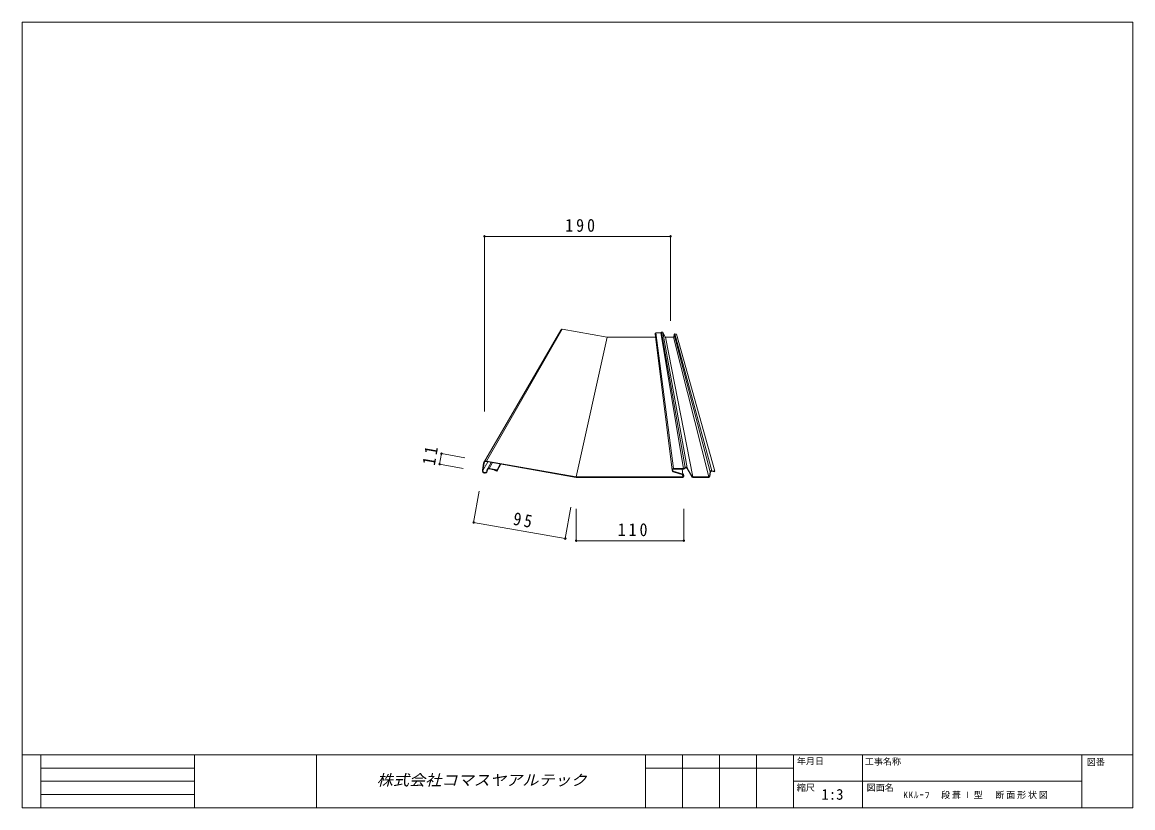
# Model space of a CAD drawing. Units: millimetres at full size, sheet at 1:3. Extents: x -567 to 567, y -401 to 401.
import ezdxf
from ezdxf.enums import TextEntityAlignment as Align

# ---------------------------------------------------------------- set-up
doc = ezdxf.new("R2010")
doc.units = ezdxf.units.MM
doc.header["$LTSCALE"] = 3
doc.header["$PDMODE"] = 32
doc.header["$PDSIZE"] = 1.5
doc.layers.add('0-0_0', color=5, linetype='Continuous', lineweight=18)
doc.layers.add('0-3_LAYER004', color=7, linetype='Continuous', lineweight=18)
doc.styles.add('HG丸ｺﾞｼｯｸM-PRO', font='')
doc.styles.add('ＭＳ ゴシック', font='')
doc.styles.get('HG丸ｺﾞｼｯｸM-PRO').set_extended_font_data('HG丸ｺﾞｼｯｸM-PRO')
doc.styles.get('ＭＳ ゴシック').set_extended_font_data('MS Gothic')

msp = doc.modelspace()

# ---------------------------------------------------------------- linework, layer by layer
at = {"layer": '0-0_0', "color": 4}
for p, q in [((-95, 182.336), (95, 182.336)), ((-95, 182.336), (-95, 3.699)), ((95, 182.336), (95, 96.217)), ((-138.932, -39.421), (-140.843, -50.254)), ((-114.876, -43.663), (-138.932, -39.421)), ((-116.786, -54.495), (-140.843, -50.254)), ((-106.033, -109.739), (-100.363, -77.583)), ((-12.476, -126.236), (-6.806, -94.079)), ((-1.443, -128.336), (-1.443, -95.954)), ((108.557, -128.336), (108.557, -95.954)), ((-106.033, -109.739), (-12.476, -126.236)), ((-1.443, -128.336), (108.557, -128.336))]:
    msp.add_line(p, q, dxfattribs=at)
at = {"layer": '0-0_0', "color": 7}
for p, q in [((-16.977, 86.643), (-95.84, -49.05)), ((-92.944, -47.022), (-15.529, 87.657)), ((30.222, 79.59), (-15.529, 87.657)), ((-1.443, -63.156), (30.265, 79.586)), ((30.265, 79.586), (79.641, 79.586)), ((79.221, 82.957), (79.221, 83.086)), ((79.221, 82.957), (96.557, -56.423)), ((79.971, 83.836), (85.046, 83.836)), ((98.057, -54.664), (79.971, 83.836)), ((85.046, 83.836), (108.206, -54.664)), ((85.859, 84.416), (85.202, 83.891)), ((109.831, -53.504), (85.859, 84.416)), ((86.978, 84.203), (112.071, -53.931)), ((89.544, 79.712), (86.978, 84.203)), ((98.042, 79.586), (89.762, 79.586)), ((89.762, 79.586), (117.637, -63.164)), ((134.199, -63.164), (98.042, 79.586)), ((98.647, 82.119), (98.289, 79.798)), ((135.407, -58.098), (98.647, 82.119)), ((99.518, 82.744), (100.984, 82.485)), ((99.518, 82.744), (137.15, -56.849)), ((140.083, -57.366), (100.984, 82.485)), ((-96.65, -56.523), (-91.665, -47.755)), ((-88.169, -48.372), (-92.537, -56.233)), ((-90.22, -54.61), (-86.915, -48.593)), ((-82.144, -56.034), (-79.015, -49.986)), ((-78.429, -50.089), (-82.021, -57.064)), ((106.76, -55.164), (107.612, -60.376)), ((107.557, -63.164), (107.173, -60.765)), ((108.557, -61.405), (108.557, -62.664)), ((-391.077, -346.95), (-391.077, -400.95))]:
    msp.add_line(p, q, dxfattribs=at)
at = {"layer": '0-0_0'}
for p, q in [((-95.84, -49.05), (-97.142, -56.436)), ((-95.347, -49.137), (-96.65, -56.523)), ((-1.529, -63.649), (-93.03, -47.514)), ((-1.443, -63.156), (-92.944, -47.022)), ((-92.537, -56.233), (-92.71, -57.217)), ((-92.044, -56.319), (-92.218, -57.304)), ((-82.428, -56.492), (-90.307, -55.103)), ((-82.144, -56.034), (-90.22, -54.61)), ((-82.474, -56.753), (-84.431, -56.139)), ((-82.474, -56.753), (-82.428, -56.492)), ((-82.021, -57.064), (-81.901, -56.382)), ((96.557, -56.423), (96.557, -56.164)), ((97.057, -56.423), (97.057, -56.164)), ((98.057, -54.664), (108.206, -54.664)), ((98.057, -55.164), (108.206, -55.164)), ((109.831, -53.504), (108.518, -54.554)), ((110.144, -53.894), (108.831, -54.945)), ((116.769, -63.16), (111.637, -54.179)), ((117.203, -62.912), (112.071, -53.931)), ((-1.356, -63.164), (107.557, -63.164)), ((-1.356, -63.664), (107.557, -63.664)), ((107.702, -60.926), (97.62, -57.858)), ((107.848, -60.448), (97.766, -57.379)), ((108.057, -62.664), (108.057, -61.405)), ((108.557, -62.664), (108.557, -61.405)), ((134.199, -63.164), (117.637, -63.164)), ((134.199, -63.664), (117.637, -63.664)), ((135.407, -58.098), (134.693, -62.74)), ((135.901, -58.174), (135.187, -62.816)), ((137.063, -57.341), (139.996, -57.858))]:
    msp.add_line(p, q, dxfattribs=at)
for points in [[(-82.407, -57.298), (-84.58, -56.616), (-84.431, -56.139)], [(137.15, -56.849), (140.083, -57.366), (139.996, -57.858)]]:
    msp.add_lwpolyline(points, dxfattribs=at)
at = {"layer": '0-0_0', "color": 7}
for centre, radius, start, end in [((-15.746, 86.426), 1.25, 80, 170), ((30.265, 79.836), 0.25, 260, 270), ((79.971, 83.086), 0.75, 90, 180), ((85.046, 84.086), 0.25, 270, 308.65981), ((86.327, 83.831), 0.75, 29.74488, 128.65981), ((89.762, 79.836), 0.25, 209.74488, 270), ((98.042, 79.836), 0.25, 270, 351.25384), ((99.388, 82.005), 0.75, 80, 171.25384), ((30.265, 79.836), 0.5, 260, 270), ((98.057, -56.423), 1.5, 180, 253.07249)]:
    msp.add_arc(centre, radius, start, end, dxfattribs=at)
at = {"layer": '0-0_0'}
for centre, radius, start, end in [((-94.68, -56.87), 2.5, 170, 260), ((-94.68, -56.87), 2, 170, 260), ((-93.378, -49.484), 2.5, 80, 170), ((-93.378, -49.484), 2, 80, 170), ((-90.567, -56.58), 2, 80, 170), ((-90.567, -56.58), 1.5, 80, 170), ((-82.197, -56.33), 0.3, 350, 80), ((98.057, -56.164), 1.5, 90, 180), ((98.057, -56.423), 1.5, 180, 253.07249), ((98.057, -56.164), 1, 90, 180), ((98.057, -56.423), 1, 180, 253.07249), ((108.206, -54.164), 0.5, 270, 308.65981), ((108.206, -54.164), 1, 270, 308.65981), ((110.769, -54.675), 1.5, 29.74488, 128.65981), ((110.769, -54.675), 1, 29.74488, 128.65981), ((-94.68, -56.87), 2.5, 260, 350), ((-94.68, -56.87), 2, 260, 350), ((-82.317, -57.012), 0.3, 252.57221, 350), ((-1.356, -62.664), 1, 260, 270), ((-1.356, -62.664), 0.5, 260, 270), ((107.557, -62.664), 0.5, 270, 0), ((107.557, -62.664), 1, 270, 0), ((107.557, -61.405), 0.5, 0, 73.07249), ((107.557, -61.405), 1, 0, 73.07249), ((117.637, -62.664), 1, 209.74488, 270), ((117.637, -62.664), 0.5, 209.74488, 270), ((134.199, -62.664), 0.5, 270, 351.25384), ((134.199, -62.664), 1, 270, 351.25384), ((136.89, -58.326), 1.5, 80, 171.25384), ((136.89, -58.326), 1, 80, 171.25384)]:
    msp.add_arc(centre, radius, start, end, dxfattribs=at)
at = {"layer": '0-0_0', "color": 4}
for p in [(-95, 182.336), (95, 182.336), (-138.932, -39.421), (-140.843, -50.254), (-106.033, -109.739), (-12.476, -126.236), (-1.443, -128.336), (108.557, -128.336)]:
    msp.add_point(p, dxfattribs=at)
at = {"layer": '0-3_LAYER004'}
for p, q in [((-567, -346.95), (567, -346.95)), ((-548.1, -346.95), (-548.1, -400.95)), ((-266.54, -346.95), (-266.54, -400.95)), ((69.525, -346.95), (69.525, -400.95)), ((107.325, -346.95), (107.325, -400.95)), ((145.125, -346.95), (145.125, -400.95)), ((182.925, -346.95), (182.925, -400.95)), ((220.725, -346.95), (220.725, -400.95)), ((290.925, -346.95), (290.925, -400.95)), ((514.857, -346.95), (514.857, -400.95)), ((-548.1, -360.45), (-391.077, -360.45)), ((220.725, -360.45), (69.525, -360.45)), ((-548.1, -373.95), (-391.077, -373.95)), ((514.857, -373.95), (220.725, -373.95)), ((-548.1, -387.45), (-391.077, -387.45))]:
    msp.add_line(p, q, dxfattribs=at)
msp.add_lwpolyline([(-567, 400.95), (567, 400.95), (567, -400.95), (-567, -400.95)], close=True, dxfattribs=at)

# ---------------------------------------------------------------- texts
at = {"layer": '0-0_0', "color": 3, "style": 'HG丸ｺﾞｼｯｸM-PRO', "oblique": 15, "width": 1.1}
msp.add_text('株式会社コマスヤアルテック', height=11, dxfattribs=at).set_placement((-205.007, -381.45), align=Align.BOTTOM_LEFT)
at = {"layer": '0-0_0', "color": 7, "attachment_point": 7, "style": 'ＭＳ ゴシック'}
for s, insert, char_height in [('\\T1.38;\\W0.9;190', (-12.5, 186.836), 13.2), ('\\T1.38;\\W0.9;110', (41.057, -123.836), 13.2), ('\\T1.2;KKﾙｰﾌ\u3000段葺Ⅰ型\u3000断面形状図', (332.766, -391.95), 6.598)]:
    msp.add_mtext(s, dxfattribs=dict(at, insert=insert, char_height=char_height))
at = {"layer": '0-0_0', "color": 7, "char_height": 13.2, "attachment_point": 7, "style": 'ＭＳ ゴシック'}
for s, insert, rotation in [('\\T1.36;\\W0.9;11', (-145.73, -52.057), 80), ('\\T1.36;\\W0.9;95', (-66.475, -112.145), 350)]:
    msp.add_mtext(s, dxfattribs=dict(at, insert=insert, rotation=rotation))
at = {"layer": '0-3_LAYER004', "style": 'ＭＳ ゴシック'}
for s, height, p in [('年月日', 6.598, (224, -358.65)), ('工事名称', 6.598, (293.4, -359.05)), ('図番', 6.598, (520, -359.55)), ('縮尺', 6.598, (223.9, -385.65)), ('1:3', 11, (249.15, -396.05)), ('図面名', 6.598, (295.3, -385.65))]:
    msp.add_text(s, height=height, dxfattribs=at).set_placement(p, align=Align.BOTTOM_LEFT)

doc.saveas('drawing.dxf')
